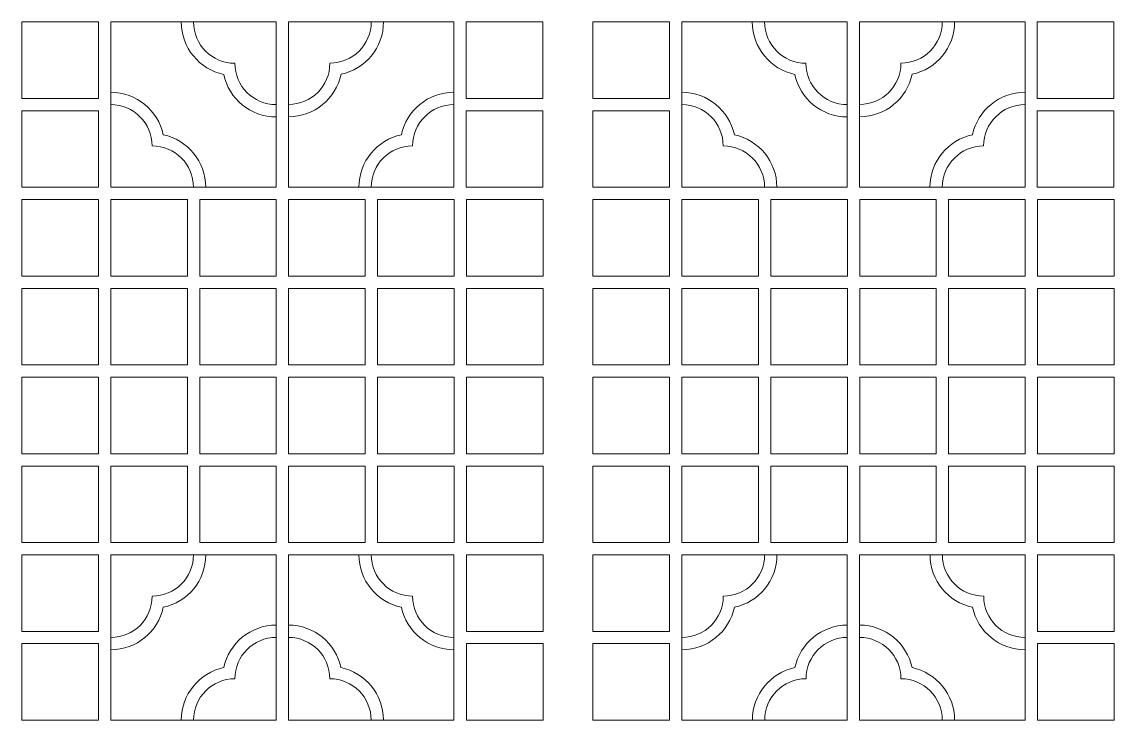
# Model space of a CAD drawing. Header units: centimetres. Extents: x -80 to 80, y -103 to 103.
# Drawn here: x -79.9 to 79.9, y 0.9 to 103.1 of the extents above; entities that cross this region are included whole.
import ezdxf

# ---------------------------------------------------------------- set-up
doc = ezdxf.new("R2010")
doc.units = ezdxf.units.CM
doc.header["$MEASUREMENT"] = 0
doc.layers.add('layer 1', color=7, linetype='Continuous')

msp = doc.modelspace()

# ---------------------------------------------------------------- linework, layer by layer
at = {"layer": 'layer 1', "color": 142, "lineweight": 9}
for points in [[(-79.88879, 91.89811), (-68.68879, 91.89811), (-68.68879, 103.09811), (-79.88879, 103.09811), (-79.88879, 91.89811)], [(-14.88905, 91.89693), (-3.68905, 91.89693), (-3.68905, 103.09693), (-14.88905, 103.09693), (-14.88905, 91.89693)], [(-79.88879, 78.89811), (-68.68879, 78.89811), (-68.68879, 90.09811), (-79.88879, 90.09811), (-79.88879, 78.89811)], [(-79.88879, 65.89811), (-68.68879, 65.89811), (-68.68879, 77.09811), (-79.88879, 77.09811), (-79.88879, 65.89811)], [(-66.87553, 65.89811), (-55.67553, 65.89811), (-55.67553, 77.09811), (-66.87553, 77.09811), (-66.87553, 65.89811)], [(-53.87553, 65.89811), (-42.67553, 65.89811), (-42.67553, 77.09811), (-53.87553, 77.09811), (-53.87553, 65.89811)], [(-40.86227, 65.89811), (-29.66227, 65.89811), (-29.66227, 77.09811), (-40.86227, 77.09811), (-40.86227, 65.89811)], [(-27.86227, 65.89811), (-16.66227, 65.89811), (-16.66227, 77.09811), (-27.86227, 77.09811), (-27.86227, 65.89811)], [(-14.84901, 65.89811), (-3.64901, 65.89811), (-3.64901, 77.09811), (-14.84901, 77.09811), (-14.84901, 65.89811)], [(-79.88879, 52.89811), (-68.68879, 52.89811), (-68.68879, 64.09811), (-79.88879, 64.09811), (-79.88879, 52.89811)], [(-53.87553, 52.89811), (-42.67553, 52.89811), (-42.67553, 64.09811), (-53.87553, 64.09811), (-53.87553, 52.89811)], [(-27.86227, 52.89811), (-16.66227, 52.89811), (-16.66227, 64.09811), (-27.86227, 64.09811), (-27.86227, 52.89811)], [(-79.88879, 39.89811), (-68.68879, 39.89811), (-68.68879, 51.09811), (-79.88879, 51.09811), (-79.88879, 39.89811)], [(-66.87553, 39.89811), (-55.67553, 39.89811), (-55.67553, 51.09811), (-66.87553, 51.09811), (-66.87553, 39.89811)], [(-53.87553, 39.89811), (-42.67553, 39.89811), (-42.67553, 51.09811), (-53.87553, 51.09811), (-53.87553, 39.89811)], [(-40.86227, 39.89811), (-29.66227, 39.89811), (-29.66227, 51.09811), (-40.86227, 51.09811), (-40.86227, 39.89811)], [(-27.86227, 39.89811), (-16.66227, 39.89811), (-16.66227, 51.09811), (-27.86227, 51.09811), (-27.86227, 39.89811)], [(-14.84901, 39.89811), (-3.64901, 39.89811), (-3.64901, 51.09811), (-14.84901, 51.09811), (-14.84901, 39.89811)], [(-79.88879, 26.89811), (-68.68879, 26.89811), (-68.68879, 38.09811), (-79.88879, 38.09811), (-79.88879, 26.89811)], [(-53.87553, 26.89811), (-42.67553, 26.89811), (-42.67553, 38.09811), (-53.87553, 38.09811), (-53.87553, 26.89811)], [(-27.86227, 26.89811), (-16.66227, 26.89811), (-16.66227, 38.09811), (-27.86227, 38.09811), (-27.86227, 26.89811)], [(-79.88879, 13.89811), (-68.68879, 13.89811), (-68.68879, 25.09811), (-79.88879, 25.09811), (-79.88879, 13.89811)], [(-14.84901, 13.89811), (-3.64901, 13.89811), (-3.64901, 25.09811), (-14.84901, 25.09811), (-14.84901, 13.89811)], [(-79.88879, 0.89811), (-68.68879, 0.89811), (-68.68879, 12.09811), (-79.88879, 12.09811), (-79.88879, 0.89811)]]:
    msp.add_lwpolyline(points, close=True, dxfattribs=at)
at = {"layer": 'layer 1', "color": 242, "lineweight": 9}
for points in [[(3.64902, 91.89811), (14.84902, 91.89811), (14.84902, 103.09811), (3.64902, 103.09811), (3.64902, 91.89811)], [(68.64876, 91.89693), (79.84876, 91.89693), (79.84876, 103.09693), (68.64876, 103.09693), (68.64876, 91.89693)], [(3.64902, 78.89811), (14.84902, 78.89811), (14.84902, 90.09811), (3.64902, 90.09811), (3.64902, 78.89811)], [(3.64902, 65.89811), (14.84902, 65.89811), (14.84902, 77.09811), (3.64902, 77.09811), (3.64902, 65.89811)], [(16.66228, 65.89811), (27.86228, 65.89811), (27.86228, 77.09811), (16.66228, 77.09811), (16.66228, 65.89811)], [(29.66228, 65.89811), (40.86228, 65.89811), (40.86228, 77.09811), (29.66228, 77.09811), (29.66228, 65.89811)], [(42.67554, 65.89811), (53.87554, 65.89811), (53.87554, 77.09811), (42.67554, 77.09811), (42.67554, 65.89811)], [(55.67554, 65.89811), (66.87554, 65.89811), (66.87554, 77.09811), (55.67554, 77.09811), (55.67554, 65.89811)], [(68.6888, 65.89811), (79.8888, 65.89811), (79.8888, 77.09811), (68.6888, 77.09811), (68.6888, 65.89811)], [(3.64902, 52.89811), (14.84902, 52.89811), (14.84902, 64.09811), (3.64902, 64.09811), (3.64902, 52.89811)], [(29.66228, 52.89811), (40.86228, 52.89811), (40.86228, 64.09811), (29.66228, 64.09811), (29.66228, 52.89811)], [(55.67554, 52.89811), (66.87554, 52.89811), (66.87554, 64.09811), (55.67554, 64.09811), (55.67554, 52.89811)], [(3.64902, 39.89811), (14.84902, 39.89811), (14.84902, 51.09811), (3.64902, 51.09811), (3.64902, 39.89811)], [(16.66228, 39.89811), (27.86228, 39.89811), (27.86228, 51.09811), (16.66228, 51.09811), (16.66228, 39.89811)], [(29.66228, 39.89811), (40.86228, 39.89811), (40.86228, 51.09811), (29.66228, 51.09811), (29.66228, 39.89811)], [(42.67554, 39.89811), (53.87554, 39.89811), (53.87554, 51.09811), (42.67554, 51.09811), (42.67554, 39.89811)], [(55.67554, 39.89811), (66.87554, 39.89811), (66.87554, 51.09811), (55.67554, 51.09811), (55.67554, 39.89811)], [(68.6888, 39.89811), (79.8888, 39.89811), (79.8888, 51.09811), (68.6888, 51.09811), (68.6888, 39.89811)], [(3.64902, 26.89811), (14.84902, 26.89811), (14.84902, 38.09811), (3.64902, 38.09811), (3.64902, 26.89811)], [(29.66228, 26.89811), (40.86228, 26.89811), (40.86228, 38.09811), (29.66228, 38.09811), (29.66228, 26.89811)], [(55.67554, 26.89811), (66.87554, 26.89811), (66.87554, 38.09811), (55.67554, 38.09811), (55.67554, 26.89811)], [(3.64902, 13.89811), (14.84902, 13.89811), (14.84902, 25.09811), (3.64902, 25.09811), (3.64902, 13.89811)], [(68.6888, 13.89811), (79.8888, 13.89811), (79.8888, 25.09811), (68.6888, 25.09811), (68.6888, 13.89811)], [(3.64902, 0.89811), (14.84902, 0.89811), (14.84902, 12.09811), (3.64902, 12.09811), (3.64902, 0.89811)]]:
    msp.add_lwpolyline(points, close=True, dxfattribs=at)
at = {"layer": 'layer 1', "color": 142, "lineweight": 9}
for points in [[(-66.88888, 78.89697), (-66.88888, 78.89697), (-66.88888, 103.09697), (-66.88888, 103.09697), (-66.88888, 103.09697), (-66.88888, 103.09697), (-42.68888, 103.09697), (-42.68888, 103.09697), (-42.68888, 103.09697), (-42.68888, 103.09697), (-42.68888, 78.89697), (-42.68888, 78.89697), (-42.68888, 78.89697), (-42.68888, 78.89697), (-66.88888, 78.89697), (-66.88888, 78.89697)], [(-16.68892, 78.89811), (-16.68892, 78.89811), (-40.88892, 78.89811), (-40.88892, 78.89811), (-40.88892, 78.89811), (-40.88892, 78.89811), (-40.88892, 103.09811), (-40.88892, 103.09811), (-40.88892, 103.09811), (-40.88892, 103.09811), (-16.68892, 103.09811), (-16.68892, 103.09811), (-16.68892, 103.09811), (-16.68892, 103.09811), (-16.68892, 78.89811), (-16.68892, 78.89811)], [(-3.68905, 78.89693), (-3.68905, 78.89693), (-14.88905, 78.89693), (-14.88905, 78.89693), (-14.88905, 78.89693), (-14.88905, 78.89693), (-14.88905, 90.09693), (-14.88905, 90.09693), (-14.88905, 90.09693), (-14.88905, 90.09693), (-3.68905, 90.09693), (-3.68905, 90.09693), (-3.68905, 90.09693), (-3.68905, 90.09693), (-3.68905, 78.89693), (-3.68905, 78.89693)], [(-55.67553, 52.89811), (-55.67553, 52.89811), (-66.87553, 52.89811), (-66.87553, 52.89811), (-66.87553, 52.89811), (-66.87553, 52.89811), (-66.87553, 64.09811), (-66.87553, 64.09811), (-66.87553, 64.09811), (-66.87553, 64.09811), (-55.67553, 64.09811), (-55.67553, 64.09811), (-55.67553, 64.09811), (-55.67553, 64.09811), (-55.67553, 52.89811), (-55.67553, 52.89811)], [(-29.66227, 52.89811), (-29.66227, 52.89811), (-40.86227, 52.89811), (-40.86227, 52.89811), (-40.86227, 52.89811), (-40.86227, 52.89811), (-40.86227, 64.09811), (-40.86227, 64.09811), (-40.86227, 64.09811), (-40.86227, 64.09811), (-29.66227, 64.09811), (-29.66227, 64.09811), (-29.66227, 64.09811), (-29.66227, 64.09811), (-29.66227, 52.89811), (-29.66227, 52.89811)], [(-3.64901, 52.89811), (-3.64901, 52.89811), (-14.84901, 52.89811), (-14.84901, 52.89811), (-14.84901, 52.89811), (-14.84901, 52.89811), (-14.84901, 64.09811), (-14.84901, 64.09811), (-14.84901, 64.09811), (-14.84901, 64.09811), (-3.64901, 64.09811), (-3.64901, 64.09811), (-3.64901, 64.09811), (-3.64901, 64.09811), (-3.64901, 52.89811), (-3.64901, 52.89811)], [(-55.67553, 26.89811), (-55.67553, 26.89811), (-66.87553, 26.89811), (-66.87553, 26.89811), (-66.87553, 26.89811), (-66.87553, 26.89811), (-66.87553, 38.09811), (-66.87553, 38.09811), (-66.87553, 38.09811), (-66.87553, 38.09811), (-55.67553, 38.09811), (-55.67553, 38.09811), (-55.67553, 38.09811), (-55.67553, 38.09811), (-55.67553, 26.89811), (-55.67553, 26.89811)], [(-29.66227, 26.89811), (-29.66227, 26.89811), (-40.86227, 26.89811), (-40.86227, 26.89811), (-40.86227, 26.89811), (-40.86227, 26.89811), (-40.86227, 38.09811), (-40.86227, 38.09811), (-40.86227, 38.09811), (-40.86227, 38.09811), (-29.66227, 38.09811), (-29.66227, 38.09811), (-29.66227, 38.09811), (-29.66227, 38.09811), (-29.66227, 26.89811), (-29.66227, 26.89811)], [(-3.64901, 26.89811), (-3.64901, 26.89811), (-14.84901, 26.89811), (-14.84901, 26.89811), (-14.84901, 26.89811), (-14.84901, 26.89811), (-14.84901, 38.09811), (-14.84901, 38.09811), (-14.84901, 38.09811), (-14.84901, 38.09811), (-3.64901, 38.09811), (-3.64901, 38.09811), (-3.64901, 38.09811), (-3.64901, 38.09811), (-3.64901, 26.89811), (-3.64901, 26.89811)], [(-66.87931, 25.10377), (-66.87931, 25.10377), (-66.87931, 0.90377), (-66.87931, 0.90377), (-66.87931, 0.90377), (-66.87931, 0.90377), (-42.67931, 0.90377), (-42.67931, 0.90377), (-42.67931, 0.90377), (-42.67931, 0.90377), (-42.67931, 25.10377), (-42.67931, 25.10377), (-42.67931, 25.10377), (-42.67931, 25.10377), (-66.87931, 25.10377), (-66.87931, 25.10377)], [(-16.67931, 25.10377), (-16.67931, 25.10377), (-16.67931, 0.90377), (-16.67931, 0.90377), (-16.67931, 0.90377), (-16.67931, 0.90377), (-40.87931, 0.90377), (-40.87931, 0.90377), (-40.87931, 0.90377), (-40.87931, 0.90377), (-40.87931, 25.10377), (-40.87931, 25.10377), (-40.87931, 25.10377), (-40.87931, 25.10377), (-16.67931, 25.10377), (-16.67931, 25.10377)], [(-3.64901, 0.89811), (-3.64901, 0.89811), (-14.84901, 0.89811), (-14.84901, 0.89811), (-14.84901, 0.89811), (-14.84901, 0.89811), (-14.84901, 12.09811), (-14.84901, 12.09811), (-14.84901, 12.09811), (-14.84901, 12.09811), (-3.64901, 12.09811), (-3.64901, 12.09811), (-3.64901, 12.09811), (-3.64901, 12.09811), (-3.64901, 0.89811), (-3.64901, 0.89811)]]:
    msp.add_open_spline(points, degree=3, knots=[0, 0, 0, 0, 0.2, 0.2, 0.2, 0.2, 0.4, 0.4, 0.4, 0.4, 0.6, 0.6, 0.6, 0.6, 1, 1, 1, 1], dxfattribs=at)
at = {"layer": 'layer 1', "color": 250, "lineweight": 9}
for points, knots in [([(-56.57913, 103.0913), (-56.57913, 99.31561), (-53.91207, 96.16161), (-50.3595, 95.4109), (-50.3595, 95.4109), (-49.60878, 91.85837), (-46.4548, 89.1913), (-42.67913, 89.1913)], [0, 0, 0, 0, 0.333333333, 0.333333333, 0.333333333, 0.333333333, 1, 1, 1, 1]), ([(-54.77913, 103.0913), (-54.77913, 99.75055), (-52.06989, 97.042), (-48.72912, 97.042), (-48.72912, 97.042), (-48.72912, 97.04176), (-48.72913, 97.04153), (-48.72913, 97.0413), (-48.72913, 97.0413), (-48.72913, 93.70055), (-46.01989, 90.9913), (-42.67913, 90.9913)], [0, 0, 0, 0, 0.25, 0.25, 0.25, 0.25, 0.5, 0.5, 0.5, 0.5, 1, 1, 1, 1]), ([(-40.88325, 91.00786), (-37.5425, 91.00786), (-34.83395, 93.7171), (-34.83395, 97.05787), (-34.83395, 97.05787), (-34.83371, 97.05787), (-34.83348, 97.05786), (-34.83325, 97.05786), (-34.83325, 97.05786), (-31.4925, 97.05786), (-28.78325, 99.7671), (-28.78325, 103.10786)], [0, 0, 0, 0, 0.25, 0.25, 0.25, 0.25, 0.5, 0.5, 0.5, 0.5, 1, 1, 1, 1]), ([(-40.88325, 89.20786), (-37.10756, 89.20786), (-33.95356, 91.87492), (-33.20285, 95.42749), (-33.20285, 95.42749), (-29.65032, 96.17821), (-26.98325, 99.33219), (-26.98325, 103.10786)], [0, 0, 0, 0, 0.333333333, 0.333333333, 0.333333333, 0.333333333, 1, 1, 1, 1]), ([(-52.98724, 78.89538), (-52.98724, 82.67107), (-55.6543, 85.82507), (-59.20687, 86.57578), (-59.20687, 86.57578), (-59.95759, 90.12831), (-63.11157, 92.79538), (-66.88724, 92.79538)], [0, 0, 0, 0, 0.333333333, 0.333333333, 0.333333333, 0.333333333, 1, 1, 1, 1]), ([(-16.68733, 92.79975), (-20.46302, 92.79975), (-23.61702, 90.13269), (-24.36773, 86.58012), (-24.36773, 86.58012), (-27.92026, 85.8294), (-30.58733, 82.67542), (-30.58733, 78.89975)], [0, 0, 0, 0, 0.333333333, 0.333333333, 0.333333333, 0.333333333, 1, 1, 1, 1]), ([(-54.78724, 78.89538), (-54.78724, 82.23613), (-57.49648, 84.94468), (-60.83725, 84.94468), (-60.83725, 84.94468), (-60.83725, 84.94492), (-60.83724, 84.94515), (-60.83724, 84.94538), (-60.83724, 84.94538), (-60.83724, 88.28613), (-63.54648, 90.99538), (-66.88724, 90.99538)], [0, 0, 0, 0, 0.25, 0.25, 0.25, 0.25, 0.5, 0.5, 0.5, 0.5, 1, 1, 1, 1]), ([(-16.68733, 90.99975), (-20.02808, 90.99975), (-22.73663, 88.29051), (-22.73663, 84.94974), (-22.73663, 84.94974), (-22.73687, 84.94974), (-22.7371, 84.94975), (-22.73733, 84.94975), (-22.73733, 84.94975), (-26.07808, 84.94975), (-28.78733, 82.24051), (-28.78733, 78.89975)], [0, 0, 0, 0, 0.25, 0.25, 0.25, 0.25, 0.5, 0.5, 0.5, 0.5, 1, 1, 1, 1]), ([(-54.77767, 25.10536), (-54.77767, 21.76461), (-57.48691, 19.05606), (-60.82768, 19.05606), (-60.82768, 19.05606), (-60.82768, 19.05582), (-60.82767, 19.05559), (-60.82767, 19.05536), (-60.82767, 19.05536), (-60.82767, 15.71461), (-63.53691, 13.00536), (-66.87767, 13.00536)], [0, 0, 0, 0, 0.25, 0.25, 0.25, 0.25, 0.5, 0.5, 0.5, 0.5, 1, 1, 1, 1]), ([(-52.97767, 25.10536), (-52.97767, 21.32967), (-55.64473, 18.17567), (-59.1973, 17.42496), (-59.1973, 17.42496), (-59.94802, 13.87243), (-63.102, 11.20536), (-66.87767, 11.20536)], [0, 0, 0, 0, 0.333333333, 0.333333333, 0.333333333, 0.333333333, 1, 1, 1, 1]), ([(-30.58095, 25.10536), (-30.58095, 21.32967), (-27.91389, 18.17567), (-24.36132, 17.42496), (-24.36132, 17.42496), (-23.6106, 13.87243), (-20.45662, 11.20536), (-16.68095, 11.20536)], [0, 0, 0, 0, 0.333333333, 0.333333333, 0.333333333, 0.333333333, 1, 1, 1, 1]), ([(-28.78095, 25.10536), (-28.78095, 21.76461), (-26.07171, 19.05606), (-22.73094, 19.05606), (-22.73094, 19.05606), (-22.73094, 19.05582), (-22.73095, 19.05559), (-22.73095, 19.05536), (-22.73095, 19.05536), (-22.73095, 15.71461), (-20.02171, 13.00536), (-16.68095, 13.00536)], [0, 0, 0, 0, 0.25, 0.25, 0.25, 0.25, 0.5, 0.5, 0.5, 0.5, 1, 1, 1, 1]), ([(-56.56956, 0.90944), (-56.56956, 4.68513), (-53.9025, 7.83913), (-50.34993, 8.58984), (-50.34993, 8.58984), (-49.59921, 12.14237), (-46.44523, 14.80944), (-42.66956, 14.80944)], [0, 0, 0, 0, 0.333333333, 0.333333333, 0.333333333, 0.333333333, 1, 1, 1, 1]), ([(-26.98906, 0.90944), (-26.98906, 4.68513), (-29.65612, 7.83913), (-33.20869, 8.58984), (-33.20869, 8.58984), (-33.95941, 12.14237), (-37.11339, 14.80944), (-40.88906, 14.80944)], [0, 0, 0, 0, 0.333333333, 0.333333333, 0.333333333, 0.333333333, 1, 1, 1, 1]), ([(-54.76956, 0.90944), (-54.76956, 4.25019), (-52.06032, 6.95874), (-48.71955, 6.95874), (-48.71955, 6.95874), (-48.71955, 6.95898), (-48.71956, 6.95921), (-48.71956, 6.95944), (-48.71956, 6.95944), (-48.71956, 10.30019), (-46.01032, 13.00944), (-42.66956, 13.00944)], [0, 0, 0, 0, 0.25, 0.25, 0.25, 0.25, 0.5, 0.5, 0.5, 0.5, 1, 1, 1, 1]), ([(-28.78906, 0.90944), (-28.78906, 4.25019), (-31.4983, 6.95874), (-34.83907, 6.95874), (-34.83907, 6.95874), (-34.83907, 6.95898), (-34.83906, 6.95921), (-34.83906, 6.95944), (-34.83906, 6.95944), (-34.83906, 10.30019), (-37.5483, 13.00944), (-40.88906, 13.00944)], [0, 0, 0, 0, 0.25, 0.25, 0.25, 0.25, 0.5, 0.5, 0.5, 0.5, 1, 1, 1, 1])]:
    msp.add_open_spline(points, degree=3, knots=knots, dxfattribs=at)
at = {"layer": 'layer 1', "color": 242, "lineweight": 9}
for points, knots in [([(16.64893, 78.89697), (16.64893, 78.89697), (16.64893, 103.09697), (16.64893, 103.09697), (16.64893, 103.09697), (16.64893, 103.09697), (40.84893, 103.09697), (40.84893, 103.09697), (40.84893, 103.09697), (40.84893, 103.09697), (40.84893, 78.89697), (40.84893, 78.89697), (40.84893, 78.89697), (40.84893, 78.89697), (16.64893, 78.89697), (16.64893, 78.89697)], [0, 0, 0, 0, 0.2, 0.2, 0.2, 0.2, 0.4, 0.4, 0.4, 0.4, 0.6, 0.6, 0.6, 0.6, 1, 1, 1, 1]), ([(26.95868, 103.0913), (26.95868, 99.31561), (29.62574, 96.16161), (33.17831, 95.4109), (33.17831, 95.4109), (33.92903, 91.85837), (37.08301, 89.1913), (40.85868, 89.1913)], [0, 0, 0, 0, 0.333333333, 0.333333333, 0.333333333, 0.333333333, 1, 1, 1, 1]), ([(28.75868, 103.0913), (28.75868, 99.75055), (31.46792, 97.042), (34.80869, 97.042), (34.80869, 97.042), (34.80869, 97.04176), (34.80868, 97.04153), (34.80868, 97.0413), (34.80868, 97.0413), (34.80868, 93.70055), (37.51792, 90.9913), (40.85868, 90.9913)], [0, 0, 0, 0, 0.25, 0.25, 0.25, 0.25, 0.5, 0.5, 0.5, 0.5, 1, 1, 1, 1]), ([(66.84889, 78.89811), (66.84889, 78.89811), (42.64889, 78.89811), (42.64889, 78.89811), (42.64889, 78.89811), (42.64889, 78.89811), (42.64889, 103.09811), (42.64889, 103.09811), (42.64889, 103.09811), (42.64889, 103.09811), (66.84889, 103.09811), (66.84889, 103.09811), (66.84889, 103.09811), (66.84889, 103.09811), (66.84889, 78.89811), (66.84889, 78.89811)], [0, 0, 0, 0, 0.2, 0.2, 0.2, 0.2, 0.4, 0.4, 0.4, 0.4, 0.6, 0.6, 0.6, 0.6, 1, 1, 1, 1]), ([(42.65456, 91.00786), (45.99531, 91.00786), (48.70386, 93.7171), (48.70386, 97.05787), (48.70386, 97.05787), (48.7041, 97.05787), (48.70433, 97.05786), (48.70456, 97.05786), (48.70456, 97.05786), (52.04531, 97.05786), (54.75456, 99.7671), (54.75456, 103.10786)], [0, 0, 0, 0, 0.25, 0.25, 0.25, 0.25, 0.5, 0.5, 0.5, 0.5, 1, 1, 1, 1]), ([(42.65456, 89.20786), (46.43025, 89.20786), (49.58425, 91.87492), (50.33496, 95.42749), (50.33496, 95.42749), (53.88749, 96.17821), (56.55456, 99.33219), (56.55456, 103.10786)], [0, 0, 0, 0, 0.333333333, 0.333333333, 0.333333333, 0.333333333, 1, 1, 1, 1]), ([(30.55057, 78.89538), (30.55057, 82.67107), (27.88351, 85.82507), (24.33094, 86.57578), (24.33094, 86.57578), (23.58022, 90.12831), (20.42624, 92.79538), (16.65057, 92.79538)], [0, 0, 0, 0, 0.333333333, 0.333333333, 0.333333333, 0.333333333, 1, 1, 1, 1]), ([(66.85048, 92.79975), (63.07479, 92.79975), (59.92079, 90.13269), (59.17008, 86.58012), (59.17008, 86.58012), (55.61755, 85.8294), (52.95048, 82.67542), (52.95048, 78.89975)], [0, 0, 0, 0, 0.333333333, 0.333333333, 0.333333333, 0.333333333, 1, 1, 1, 1]), ([(28.75057, 78.89538), (28.75057, 82.23613), (26.04133, 84.94468), (22.70056, 84.94468), (22.70056, 84.94468), (22.70056, 84.94492), (22.70057, 84.94515), (22.70057, 84.94538), (22.70057, 84.94538), (22.70057, 88.28613), (19.99133, 90.99538), (16.65057, 90.99538)], [0, 0, 0, 0, 0.25, 0.25, 0.25, 0.25, 0.5, 0.5, 0.5, 0.5, 1, 1, 1, 1]), ([(66.85048, 90.99975), (63.50973, 90.99975), (60.80118, 88.29051), (60.80118, 84.94974), (60.80118, 84.94974), (60.80094, 84.94974), (60.80071, 84.94975), (60.80048, 84.94975), (60.80048, 84.94975), (57.45973, 84.94975), (54.75048, 82.24051), (54.75048, 78.89975)], [0, 0, 0, 0, 0.25, 0.25, 0.25, 0.25, 0.5, 0.5, 0.5, 0.5, 1, 1, 1, 1]), ([(79.84876, 78.89693), (79.84876, 78.89693), (68.64876, 78.89693), (68.64876, 78.89693), (68.64876, 78.89693), (68.64876, 78.89693), (68.64876, 90.09693), (68.64876, 90.09693), (68.64876, 90.09693), (68.64876, 90.09693), (79.84876, 90.09693), (79.84876, 90.09693), (79.84876, 90.09693), (79.84876, 90.09693), (79.84876, 78.89693), (79.84876, 78.89693)], [0, 0, 0, 0, 0.2, 0.2, 0.2, 0.2, 0.4, 0.4, 0.4, 0.4, 0.6, 0.6, 0.6, 0.6, 1, 1, 1, 1]), ([(27.86228, 52.89811), (27.86228, 52.89811), (16.66228, 52.89811), (16.66228, 52.89811), (16.66228, 52.89811), (16.66228, 52.89811), (16.66228, 64.09811), (16.66228, 64.09811), (16.66228, 64.09811), (16.66228, 64.09811), (27.86228, 64.09811), (27.86228, 64.09811), (27.86228, 64.09811), (27.86228, 64.09811), (27.86228, 52.89811), (27.86228, 52.89811)], [0, 0, 0, 0, 0.2, 0.2, 0.2, 0.2, 0.4, 0.4, 0.4, 0.4, 0.6, 0.6, 0.6, 0.6, 1, 1, 1, 1]), ([(53.87554, 52.89811), (53.87554, 52.89811), (42.67554, 52.89811), (42.67554, 52.89811), (42.67554, 52.89811), (42.67554, 52.89811), (42.67554, 64.09811), (42.67554, 64.09811), (42.67554, 64.09811), (42.67554, 64.09811), (53.87554, 64.09811), (53.87554, 64.09811), (53.87554, 64.09811), (53.87554, 64.09811), (53.87554, 52.89811), (53.87554, 52.89811)], [0, 0, 0, 0, 0.2, 0.2, 0.2, 0.2, 0.4, 0.4, 0.4, 0.4, 0.6, 0.6, 0.6, 0.6, 1, 1, 1, 1]), ([(79.8888, 52.89811), (79.8888, 52.89811), (68.6888, 52.89811), (68.6888, 52.89811), (68.6888, 52.89811), (68.6888, 52.89811), (68.6888, 64.09811), (68.6888, 64.09811), (68.6888, 64.09811), (68.6888, 64.09811), (79.8888, 64.09811), (79.8888, 64.09811), (79.8888, 64.09811), (79.8888, 64.09811), (79.8888, 52.89811), (79.8888, 52.89811)], [0, 0, 0, 0, 0.2, 0.2, 0.2, 0.2, 0.4, 0.4, 0.4, 0.4, 0.6, 0.6, 0.6, 0.6, 1, 1, 1, 1]), ([(27.86228, 26.89811), (27.86228, 26.89811), (16.66228, 26.89811), (16.66228, 26.89811), (16.66228, 26.89811), (16.66228, 26.89811), (16.66228, 38.09811), (16.66228, 38.09811), (16.66228, 38.09811), (16.66228, 38.09811), (27.86228, 38.09811), (27.86228, 38.09811), (27.86228, 38.09811), (27.86228, 38.09811), (27.86228, 26.89811), (27.86228, 26.89811)], [0, 0, 0, 0, 0.2, 0.2, 0.2, 0.2, 0.4, 0.4, 0.4, 0.4, 0.6, 0.6, 0.6, 0.6, 1, 1, 1, 1]), ([(53.87554, 26.89811), (53.87554, 26.89811), (42.67554, 26.89811), (42.67554, 26.89811), (42.67554, 26.89811), (42.67554, 26.89811), (42.67554, 38.09811), (42.67554, 38.09811), (42.67554, 38.09811), (42.67554, 38.09811), (53.87554, 38.09811), (53.87554, 38.09811), (53.87554, 38.09811), (53.87554, 38.09811), (53.87554, 26.89811), (53.87554, 26.89811)], [0, 0, 0, 0, 0.2, 0.2, 0.2, 0.2, 0.4, 0.4, 0.4, 0.4, 0.6, 0.6, 0.6, 0.6, 1, 1, 1, 1]), ([(79.8888, 26.89811), (79.8888, 26.89811), (68.6888, 26.89811), (68.6888, 26.89811), (68.6888, 26.89811), (68.6888, 26.89811), (68.6888, 38.09811), (68.6888, 38.09811), (68.6888, 38.09811), (68.6888, 38.09811), (79.8888, 38.09811), (79.8888, 38.09811), (79.8888, 38.09811), (79.8888, 38.09811), (79.8888, 26.89811), (79.8888, 26.89811)], [0, 0, 0, 0, 0.2, 0.2, 0.2, 0.2, 0.4, 0.4, 0.4, 0.4, 0.6, 0.6, 0.6, 0.6, 1, 1, 1, 1]), ([(16.6585, 25.10377), (16.6585, 25.10377), (16.6585, 0.90377), (16.6585, 0.90377), (16.6585, 0.90377), (16.6585, 0.90377), (40.8585, 0.90377), (40.8585, 0.90377), (40.8585, 0.90377), (40.8585, 0.90377), (40.8585, 25.10377), (40.8585, 25.10377), (40.8585, 25.10377), (40.8585, 25.10377), (16.6585, 25.10377), (16.6585, 25.10377)], [0, 0, 0, 0, 0.2, 0.2, 0.2, 0.2, 0.4, 0.4, 0.4, 0.4, 0.6, 0.6, 0.6, 0.6, 1, 1, 1, 1]), ([(28.76014, 25.10536), (28.76014, 21.76461), (26.0509, 19.05606), (22.71013, 19.05606), (22.71013, 19.05606), (22.71013, 19.05582), (22.71014, 19.05559), (22.71014, 19.05536), (22.71014, 19.05536), (22.71014, 15.71461), (20.0009, 13.00536), (16.66014, 13.00536)], [0, 0, 0, 0, 0.25, 0.25, 0.25, 0.25, 0.5, 0.5, 0.5, 0.5, 1, 1, 1, 1]), ([(30.56014, 25.10536), (30.56014, 21.32967), (27.89308, 18.17567), (24.34051, 17.42496), (24.34051, 17.42496), (23.58979, 13.87243), (20.43581, 11.20536), (16.66014, 11.20536)], [0, 0, 0, 0, 0.333333333, 0.333333333, 0.333333333, 0.333333333, 1, 1, 1, 1]), ([(66.8585, 25.10377), (66.8585, 25.10377), (66.8585, 0.90377), (66.8585, 0.90377), (66.8585, 0.90377), (66.8585, 0.90377), (42.6585, 0.90377), (42.6585, 0.90377), (42.6585, 0.90377), (42.6585, 0.90377), (42.6585, 25.10377), (42.6585, 25.10377), (42.6585, 25.10377), (42.6585, 25.10377), (66.8585, 25.10377), (66.8585, 25.10377)], [0, 0, 0, 0, 0.2, 0.2, 0.2, 0.2, 0.4, 0.4, 0.4, 0.4, 0.6, 0.6, 0.6, 0.6, 1, 1, 1, 1]), ([(52.95686, 25.10536), (52.95686, 21.32967), (55.62392, 18.17567), (59.17649, 17.42496), (59.17649, 17.42496), (59.92721, 13.87243), (63.08119, 11.20536), (66.85686, 11.20536)], [0, 0, 0, 0, 0.333333333, 0.333333333, 0.333333333, 0.333333333, 1, 1, 1, 1]), ([(54.75686, 25.10536), (54.75686, 21.76461), (57.4661, 19.05606), (60.80687, 19.05606), (60.80687, 19.05606), (60.80687, 19.05582), (60.80686, 19.05559), (60.80686, 19.05536), (60.80686, 19.05536), (60.80686, 15.71461), (63.5161, 13.00536), (66.85686, 13.00536)], [0, 0, 0, 0, 0.25, 0.25, 0.25, 0.25, 0.5, 0.5, 0.5, 0.5, 1, 1, 1, 1]), ([(26.96825, 0.90944), (26.96825, 4.68513), (29.63531, 7.83913), (33.18788, 8.58984), (33.18788, 8.58984), (33.9386, 12.14237), (37.09258, 14.80944), (40.86825, 14.80944)], [0, 0, 0, 0, 0.333333333, 0.333333333, 0.333333333, 0.333333333, 1, 1, 1, 1]), ([(56.54875, 0.90944), (56.54875, 4.68513), (53.88169, 7.83913), (50.32912, 8.58984), (50.32912, 8.58984), (49.5784, 12.14237), (46.42442, 14.80944), (42.64875, 14.80944)], [0, 0, 0, 0, 0.333333333, 0.333333333, 0.333333333, 0.333333333, 1, 1, 1, 1]), ([(28.76825, 0.90944), (28.76825, 4.25019), (31.47749, 6.95874), (34.81826, 6.95874), (34.81826, 6.95874), (34.81826, 6.95898), (34.81825, 6.95921), (34.81825, 6.95944), (34.81825, 6.95944), (34.81825, 10.30019), (37.52749, 13.00944), (40.86825, 13.00944)], [0, 0, 0, 0, 0.25, 0.25, 0.25, 0.25, 0.5, 0.5, 0.5, 0.5, 1, 1, 1, 1]), ([(54.74875, 0.90944), (54.74875, 4.25019), (52.03951, 6.95874), (48.69874, 6.95874), (48.69874, 6.95874), (48.69874, 6.95898), (48.69875, 6.95921), (48.69875, 6.95944), (48.69875, 6.95944), (48.69875, 10.30019), (45.98951, 13.00944), (42.64875, 13.00944)], [0, 0, 0, 0, 0.25, 0.25, 0.25, 0.25, 0.5, 0.5, 0.5, 0.5, 1, 1, 1, 1]), ([(79.8888, 0.89811), (79.8888, 0.89811), (68.6888, 0.89811), (68.6888, 0.89811), (68.6888, 0.89811), (68.6888, 0.89811), (68.6888, 12.09811), (68.6888, 12.09811), (68.6888, 12.09811), (68.6888, 12.09811), (79.8888, 12.09811), (79.8888, 12.09811), (79.8888, 12.09811), (79.8888, 12.09811), (79.8888, 0.89811), (79.8888, 0.89811)], [0, 0, 0, 0, 0.2, 0.2, 0.2, 0.2, 0.4, 0.4, 0.4, 0.4, 0.6, 0.6, 0.6, 0.6, 1, 1, 1, 1])]:
    msp.add_open_spline(points, degree=3, knots=knots, dxfattribs=at)

doc.saveas('drawing.dxf')
